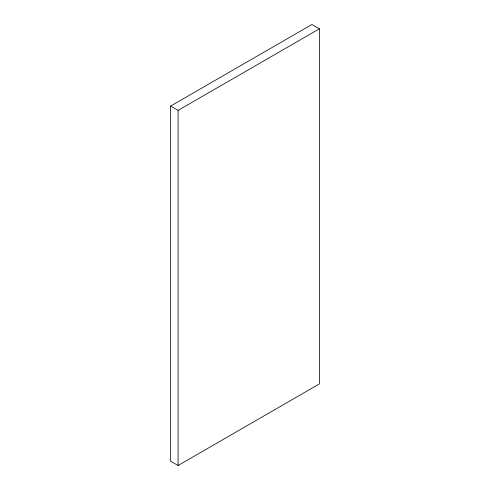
<?xml version="1.0" encoding="UTF-8"?>
<svg xmlns="http://www.w3.org/2000/svg" width="490" height="490" viewBox="0 0 490 490"><rect width="100%" height="100%" fill="white"/><g stroke="black" fill="none" stroke-linecap="round" stroke-linejoin="round"><path stroke-width="0.73" d="M170.612 106.079L311.91 24.5L319.388 28.818L319.388 383.921L178.091 465.5L170.612 461.182L170.612 106.079L178.091 110.397L319.388 28.818M178.091 110.397L178.091 465.5"/></g></svg>
